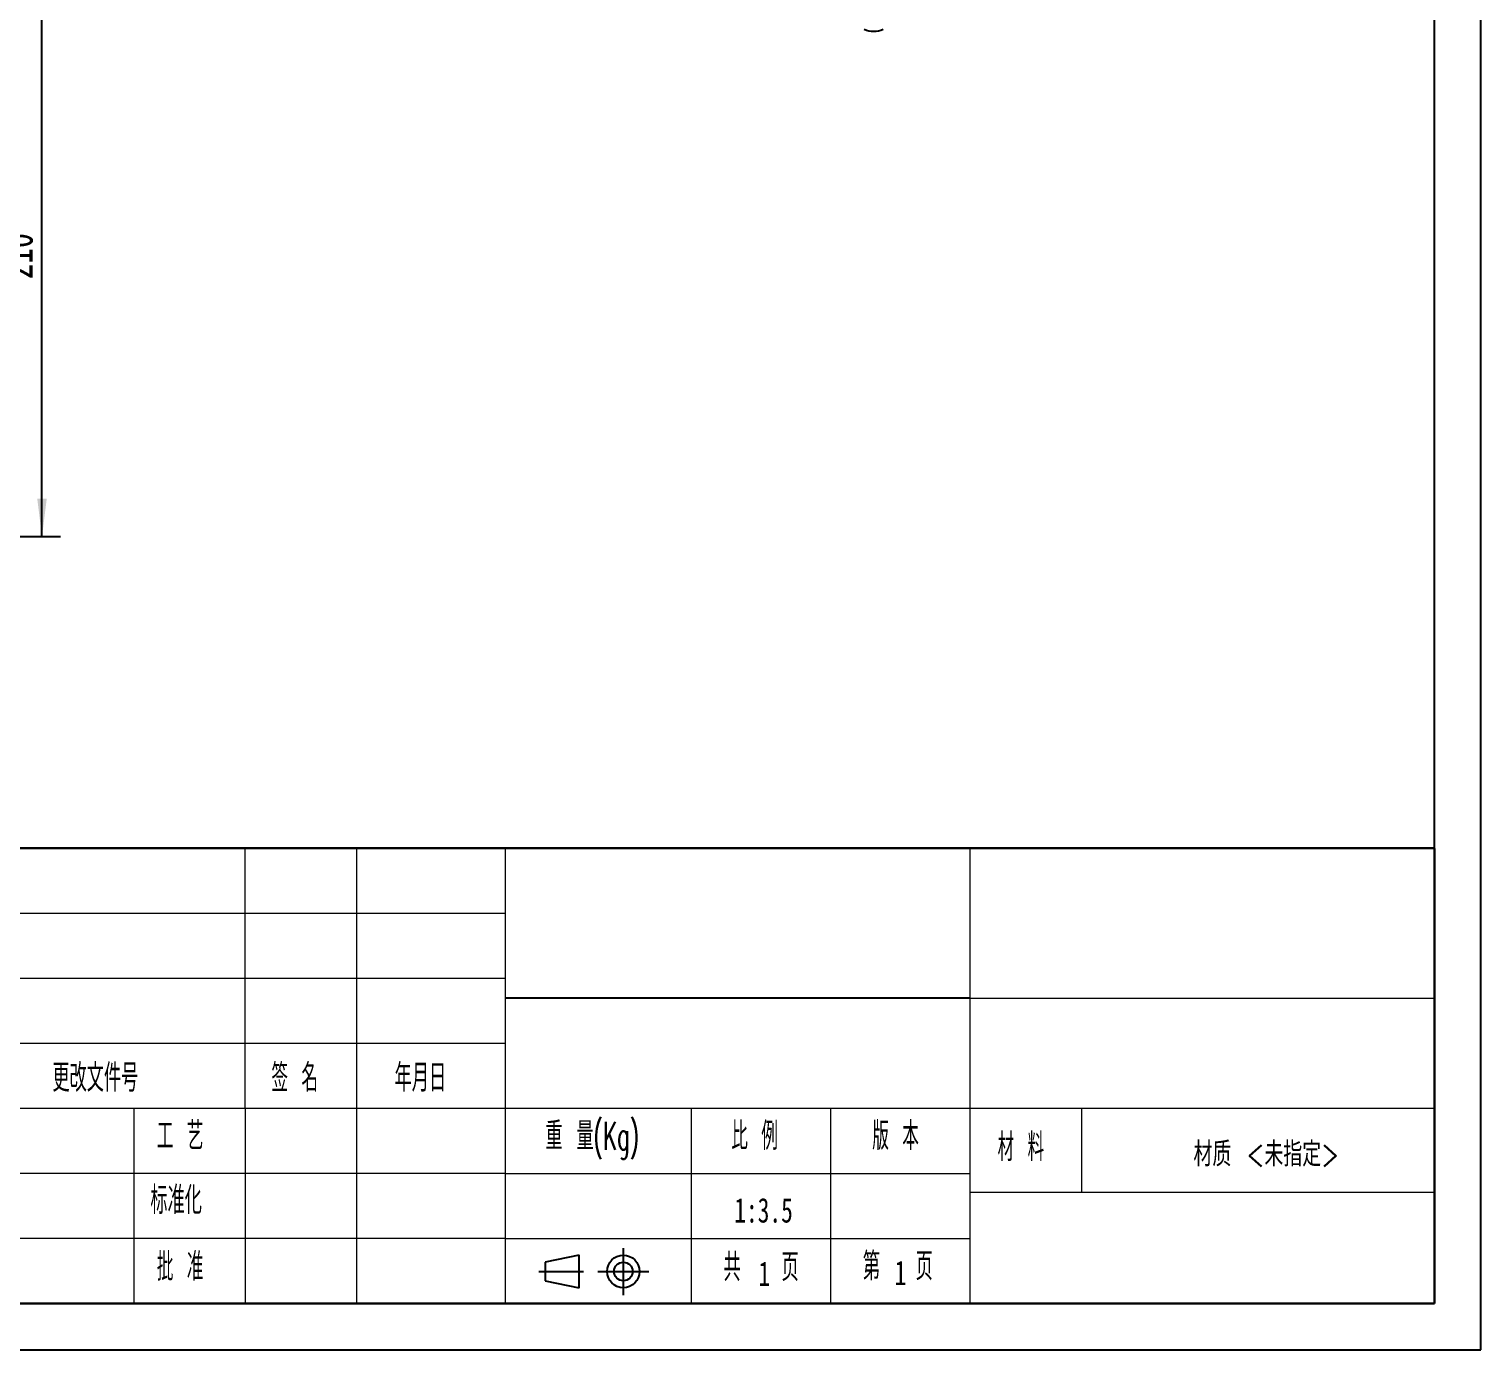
# Model space of a CAD drawing. Header units: millimetres. Extents: x 0 to 420, y 0 to 297.
# Drawn here: x 263.7 to 420, y 0 to 142.2 of the extents above; entities that cross this region are included whole.
import ezdxf

# ---------------------------------------------------------------- set-up
doc = ezdxf.new("R2010")
doc.units = ezdxf.units.MM
for name, color, linetype in [('5', 7, 'Continuous'), ('9', 7, 'Continuous'), ('MARK', 7, 'Continuous'), ('尺寸', 5, 'Continuous')]:
    doc.layers.add(name, color=color, linetype=linetype)
doc.layers.add('SLD-0', color=179, linetype='Continuous', lineweight=25)
doc.styles.add('SLDTEXTSTYLE0', font='TXT', dxfattribs={"width": 0.7, "bigfont": 'bigfont'})
doc.styles.add('SLDTEXTSTYLE1', font='TXT', dxfattribs={"width": 0.56, "bigfont": 'bigfont'})
doc.styles.add('SLDTEXTSTYLE2', font='TXT', dxfattribs={"width": 0.54, "bigfont": 'bigfont'})
doc.styles.add('SLDTEXTSTYLE3', font='TXT', dxfattribs={"width": 0.7})
doc.dimstyles.new('SLDDIMSTYLE1', dxfattribs={"dimtxt": 3.5, "dimasz": 4.08, "dimexe": 0, "dimexo": 0.0625, "dimgap": 0.875, "dimtad": 2, "dimlfac": 3.5, "dimrnd": 1e-09, "dimzin": 12, "dimdsep": 46, "dimtxsty": 'SLDTEXTSTYLE3', "dimsah": 1, "dimcen": 0.09, "dimadec": 0, "dimazin": 3, "dimtfac": 1, "dimtofl": 0, "dimtmove": 0, "dimatfit": 3, "dimfxl": 1, "dimfrac": 2, "dimtolj": 1, "dimtzin": 12, "dimarcsym": 0})

# ---------------------------------------------------------------- blocks, each defined once
blk = doc.blocks.new('_D_8')
at = {"layer": '尺寸'}
for p, q in [((193.25, 147.56), (267.13, 147.56)), ((265.13, 87.56), (265.13, 147.56)), ((193.25, 87.56), (267.13, 87.56))]:
    blk.add_line(p, q, dxfattribs=at)
for points in [[(265.13, 147.56), (264.62, 143.48), (265.64, 143.48)], [(265.13, 87.56), (265.64, 91.64), (264.62, 91.64)]]:
    blk.add_solid(points, dxfattribs=at)
at = {"layer": '尺寸', "insert": (260.62, 115.26), "char_height": 3.5, "attachment_point": 1, "rotation": 90, "style": 'SLDTEXTSTYLE3'}
blk.add_mtext('210', dxfattribs=at)

msp = doc.modelspace()

# ---------------------------------------------------------------- linework, layer by layer
at = {"color": 7, "linetype": 'Continuous', "lineweight": 25}
msp.add_arc((354.6372, 144.1391), 2.1957, 242.609672, 297.390328, dxfattribs=at)
at = {"layer": '5', "color": 7, "lineweight": 25}
for p, q in [((415, 5.0151), (415, 292)), ((25, 5.0151), (415, 5.0151))]:
    msp.add_line(p, q, dxfattribs=at)
at = {"layer": '9', "color": 7}
for p, q in [((420, 0.0151), (420, 148.5)), ((0, 0.0151), (420, 0.0151))]:
    msp.add_line(p, q, dxfattribs=at)
at = {"layer": 'SLD-0', "color": 7, "lineweight": 35}
msp.add_line((415, 54.0015), (235, 54.0151), dxfattribs=at)
at = {"layer": 'SLD-0', "color": 7, "linetype": 'Continuous', "lineweight": 18}
for p, q in [((286.9965, 26.0015), (286.9965, 54.0015)), ((298.9965, 54.0015), (298.9965, 26.0015)), ((314.9965, 54.0015), (314.9965, 5.0015)), ((364.9965, 54.0015), (364.9965, 5.0015)), ((314.9965, 47.0015), (234.9965, 47.0015)), ((314.9965, 40.0015), (234.9965, 40.0015)), ((364.9982, 37.8736), (414.9982, 37.8736)), ((314.9965, 33.0015), (234.9965, 33.0015)), ((314.9965, 26.0015), (234.9965, 26.0015)), ((274.9965, 26.0015), (274.9965, 5.0015)), ((286.9965, 26.0015), (286.9965, 5.0015)), ((298.9965, 26.0015), (298.9965, 5.0015)), ((414.9965, 26.0015), (314.9965, 26.0015)), ((334.9965, 26.0015), (334.9965, 5.0015)), ((349.9965, 26.0015), (349.9965, 5.0015)), ((376.9965, 26.0015), (376.9965, 17.0015)), ((314.9965, 19.0015), (234.9965, 19.0015)), ((314.9965, 19.0015), (364.9965, 19.0015)), ((364.9965, 17.0015), (414.9965, 17.0015)), ((314.9965, 12.0015), (234.9965, 12.0015)), ((314.9965, 12.0015), (364.9965, 12.0015))]:
    msp.add_line(p, q, dxfattribs=at)
at = {"layer": 'SLD-0', "color": 7, "lineweight": 25}
for p, q in [((415, 54.0015), (415, 5.0151)), ((415, 5.0151), (235, 5.0151))]:
    msp.add_line(p, q, dxfattribs=at)
at = {"layer": '尺寸'}
for p, q in [((364.9982, 37.8736), (314.9965, 37.8736)), ((327.6962, 10.9752), (327.6962, 5.9214)), ((322.952, 10.2149), (319.2907, 9.4649)), ((319.2907, 9.4649), (319.2907, 7.4649)), ((322.952, 6.7149), (322.952, 10.2149)), ((318.6144, 8.4649), (323.4189, 8.4649)), ((324.9652, 8.4649), (330.4271, 8.4649)), ((319.2907, 7.4649), (322.952, 6.7149))]:
    msp.add_line(p, q, dxfattribs=at)
for radius in [1.75, 1]:
    msp.add_circle((327.6962, 8.4649), radius, dxfattribs=at)

# ---------------------------------------------------------------- texts
at = {"layer": 'MARK', "char_height": 3, "attachment_point": 1}
for s, insert, style in [('更改文件号', (266.2535, 30.8087), 'SLDTEXTSTYLE1'), ('签 名', (289.825, 30.8087), 'SLDTEXTSTYLE2'), ('年月日', (303.0786, 30.8087), 'SLDTEXTSTYLE1'), ('重 量(Kg)', (319.3068, 24.5518), 'SLDTEXTSTYLE1'), ('工 艺', (277.4943, 24.5518), 'SLDTEXTSTYLE2'), ('比 例', (339.3223, 24.5518), 'SLDTEXTSTYLE2'), ('版 本', (354.4967, 24.5518), 'SLDTEXTSTYLE2'), ('材 料', (367.9799, 23.3384), 'SLDTEXTSTYLE2'), ('标准化', (276.7964, 17.632), 'SLDTEXTSTYLE1'), ('批 准', (277.4943, 10.4825), 'SLDTEXTSTYLE2'), ('共', (338.479, 10.4246), 'SLDTEXTSTYLE1'), ('页', (344.7255, 10.4246), 'SLDTEXTSTYLE1'), ('第', (353.4786, 10.5205), 'SLDTEXTSTYLE1'), ('页', (359.1554, 10.5205), 'SLDTEXTSTYLE1')]:
    msp.add_mtext(s, dxfattribs=dict(at, insert=insert, style=style))
at = {"layer": '尺寸'}
for s, insert, char_height, attachment_point, style in [('材质 <未指定>', (396.8821, 22.419), 2.64583, 2, 'SLDTEXTSTYLE0'), ('1:3.5', (342.7893, 16.3739), 2.64583, 2, 'SLDTEXTSTYLE3'), ('1', (342.2461, 9.5435), 2.6458, 1, 'SLDTEXTSTYLE3'), ('1', (356.8918, 9.6394), 2.6458, 1, 'SLDTEXTSTYLE3')]:
    msp.add_mtext(s, dxfattribs=dict(at, insert=insert, char_height=char_height, attachment_point=attachment_point, style=style))

# ---------------------------------------------------------------- dimensions: what is measured, and where the dimension line sits
dim = msp.add_linear_dim(base=(262.9654, 147.5631), p1=(193.2512, 87.5631), p2=(193.2512, 147.5631), angle=90, dimstyle='SLDDIMSTYLE1', dxfattribs=at)
dim.commit()
dim.dimension.update_dxf_attribs({"geometry": '_D_8', "text_midpoint": (262.9654, 117.5631), "dimtype": 160})

doc.saveas('drawing.dxf')
